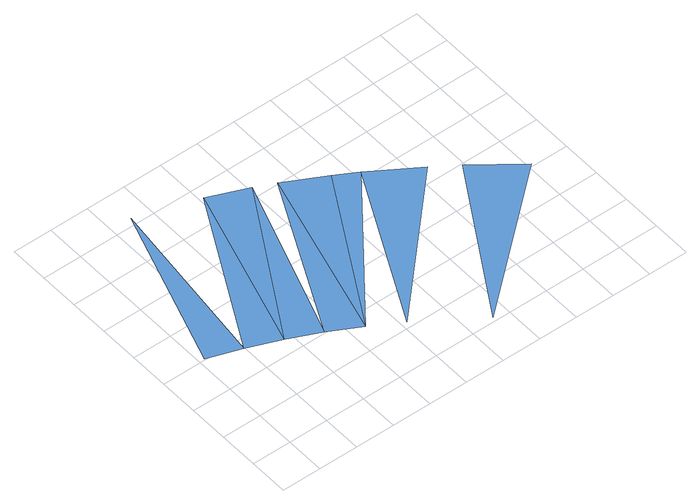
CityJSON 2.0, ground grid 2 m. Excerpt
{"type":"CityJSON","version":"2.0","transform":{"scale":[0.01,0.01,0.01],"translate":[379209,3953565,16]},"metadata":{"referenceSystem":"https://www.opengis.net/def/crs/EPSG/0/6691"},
"CityObjects":{
"waterbody1":{"type":"WaterBody","attributes":{"name":"妙正寺川","class":"1030"},"geometry":[{"type":"MultiSurface","lod":"1","boundaries":[[[0,1,2]],[[2,3,4]],[[5,4,3]],[[3,6,5]],[[6,7,8]],[[7,9,8]],[[10,11,12]],[[7,11,9]],[[13,14,15]]]}]}
},
"vertices":[
[299,1430,32],[20,596,32],[189,540,31],[354,475,29],[614,1330,29],[813,1249,28],[515,401,27],[673,319,25],[914,1203,27],[1118,1095,25],[1467,876,22],[1228,1030,24],[826,230,23],[1124,21,21],[1820,616,19],[1588,793,21]
]}
